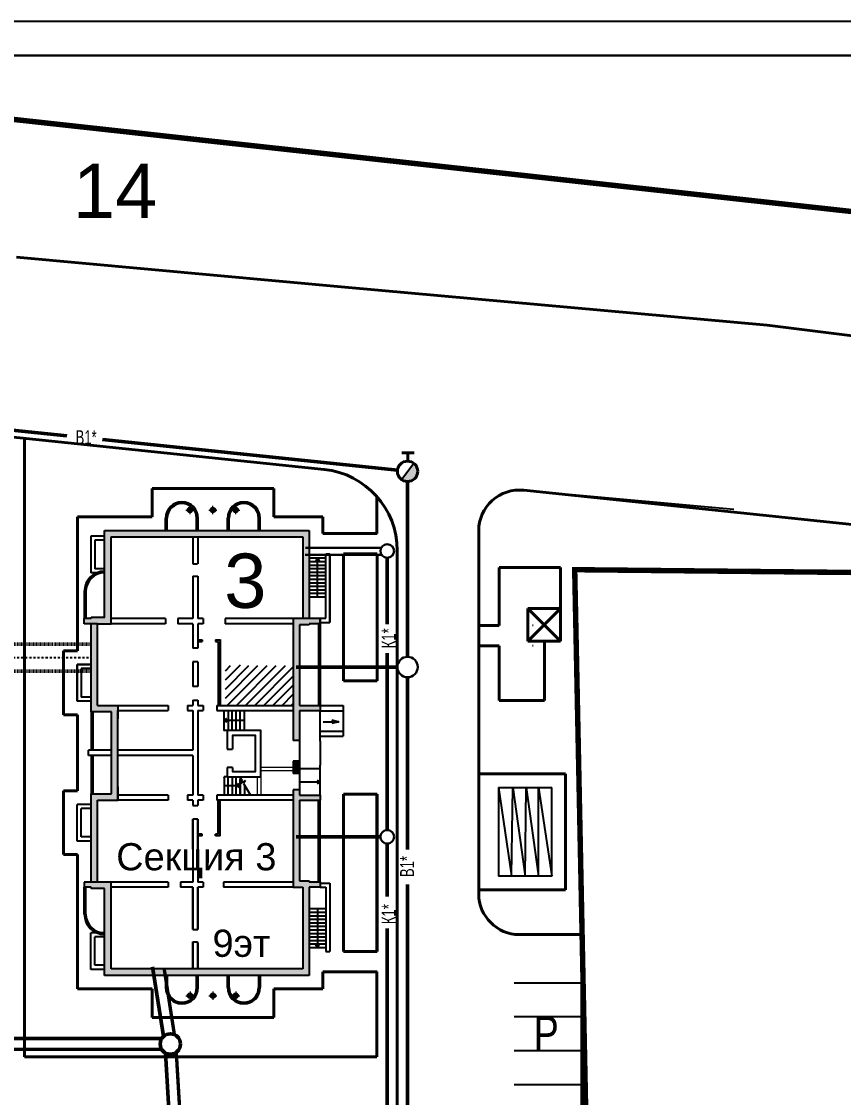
# Model space of a CAD drawing. Header units: millimetres. Extents: x 1819 to 103850, y 69161 to 132521.
# Drawn here: x 41108 to 53215, y 116678 to 132521 of the extents above; entities that cross this region are included whole.
import ezdxf

# ---------------------------------------------------------------- set-up
doc = ezdxf.new("R2010")
doc.units = ezdxf.units.MM
for name, pattern in [('DASHED', [0.75, 0.5, -0.25]), ('KL', [4, 2, -2]), ('PKP', [12, 6, -3, 0, -3])]:
    doc.linetypes.add(name, pattern=pattern)
for name, color, linetype in [('A3-05', 2, 'Continuous'), ('A3-05-N', 2, 'Continuous'), ('FORMAT', 251, 'Continuous'), ('Граница1', 20, 'Continuous'), ('ЛИНИЯ', 7, 'Continuous'), ('Покрытия', 13, 'Continuous'), ('СТЕНЫ', 7, 'Continuous'), ('СЪЕМКА', 46, 'Continuous'), ('ТС', 1, 'Continuous')]:
    doc.layers.add(name, color=color, linetype=linetype)
for name, color, linetype, lineweight in [('В1', 140, 'Continuous', 80), ('К1', 1, 'Continuous', 60), ('К2', 54, 'Continuous', 60)]:
    doc.layers.add(name, color=color, linetype=linetype, lineweight=lineweight)
doc.styles.add('SPEC', font='RUSS.shx', dxfattribs={"width": 0.7})
doc.styles.add('СГЕНЕРИР_СТИЛЬ_3', font='arial.ttf')
doc.linetypes.add('oIo_LINE', pattern='A,2.5,-0.25,[133,ltypeshp.shx,S=0.1,R=0,X=-0.1,Y=0.3],-0.2,[130,ltypeshp.shx,S=0.5,R=-25,X=0,Y=0],-0.2,[133,ltypeshp.shx,S=0.1,R=0,X=-0.1,Y=-0.3],-0.25', length=3.4)
picture_1 = doc.add_image_def('image1.tif', size_in_pixel=(4134, 3602))

# ---------------------------------------------------------------- blocks, each defined once
blk = doc.blocks.new('A$C29CF4449')
at = {"layer": 'К1', "ltscale": 100}
h = blk.add_hatch(color=18, dxfattribs=at)
h.set_gradient(color2=(0, 0, 0), one_color=1, name='INVCYLINDER')
h.paths.add_polyline_path([(-92, -118, 0.625202), (150, 0, 0.230616), (92, 118)])
at = {"layer": 'В1', "lineweight": 40, "ltscale": 0.5}
blk.add_circle((0, 0), 150, dxfattribs=at)
at = {"layer": 'К1', "color": 0, "lineweight": 25, "ltscale": 100}
blk.add_line((-92, -118), (92, 118), dxfattribs=at)

msp = doc.modelspace()

# ---------------------------------------------------------------- hatches: boundary and pattern name
at = {"layer": 'СТЕНЫ', "linetype": 'Continuous', "lineweight": 20}
h = msp.add_hatch(color=244, dxfattribs=at)
h.paths.add_polyline_path([(43630.76, 125328.38, -0.41421356), (43590.76, 125288.38), (43590.76, 125328.38)])
h.paths.add_polyline_path([(43630.76, 125328.38), (43590.76, 125328.38), (43590.76, 125368.38, -0.41421356)])
h.paths.add_polyline_path([(43590.76, 125368.38), (43590.76, 125328.38), (43550.76, 125328.38, -0.41421356)])
h.paths.add_polyline_path([(43590.76, 125328.38), (43590.76, 125288.38, -0.41421356), (43550.76, 125328.38)])
h = msp.add_hatch(color=244, dxfattribs=at)
h.paths.add_polyline_path([(43966.76, 125328.38, -0.41421356), (43926.76, 125288.38), (43926.76, 125328.38)])
h.paths.add_polyline_path([(43966.76, 125328.38), (43926.76, 125328.38), (43926.76, 125368.38, -0.41421356)])
h.paths.add_polyline_path([(43926.76, 125368.38), (43926.76, 125328.38), (43886.76, 125328.38, -0.41421356)])
h.paths.add_polyline_path([(43926.76, 125328.38), (43926.76, 125288.38, -0.41421356), (43886.76, 125328.38)])
h = msp.add_hatch(color=244, dxfattribs=at)
h.paths.add_polyline_path([(44302.76, 125328.38, -0.41421356), (44262.76, 125288.38), (44262.76, 125328.38)])
h.paths.add_polyline_path([(44302.76, 125328.38), (44262.76, 125328.38), (44262.76, 125368.38, -0.41421356)])
h.paths.add_polyline_path([(44262.76, 125368.38), (44262.76, 125328.38), (44222.76, 125328.38, -0.41421356)])
h.paths.add_polyline_path([(44262.76, 125328.38), (44262.76, 125288.38, -0.41421356), (44222.76, 125328.38)])
at = {"layer": 'СТЕНЫ', "linetype": 'Continuous'}
for points in [[(45250.76, 124934.38), (45250.76, 123730.38), (45344.76, 123730.38), (45344.76, 125028.38), (43630.76, 125028.38), (42332.76, 125028.38), (42332.76, 123748.38), (42132.76, 123748.38), (42132.76, 123730.38), (42032.76, 123730.38), (42032.76, 123654.38), (42226.76, 123654.38), (42426.76, 123654.38), (42426.76, 124038.43), (42426.76, 124934.38)], [(42226.76, 119850.38), (42226.76, 121054.38), (42526.76, 121054.38), (42526.76, 121250.38), (42526.76, 122374.38), (42526.76, 122450.38), (42253.76, 122450.38), (42226.76, 122450.38), (42226.76, 123654.38), (42132.76, 123654.38), (42132.76, 122356.38), (42432.76, 122356.38), (42432.76, 121148.38), (42132.76, 121148.38), (42132.76, 119850.38)], [(45204.76, 121932.38), (45204.76, 122374.38), (45504.76, 122374.38), (45504.76, 122376.38), (45504.76, 122450.38), (45204.76, 122450.38), (45204.76, 123636.38), (45344.76, 123636.38), (45344.76, 123654.38), (45504.76, 123654.38), (45504.76, 123730.38), (45344.76, 123730.38), (45110.76, 123730.38), (45110.76, 122554.38), (45110.76, 121932.38)], [(45204.76, 121450.38), (45204.76, 121630.38), (45110.76, 121630.38), (45110.76, 121450.38)], [(45344.76, 118476.38), (45344.76, 119774.38), (45504.76, 119774.38), (45504.76, 119850.38), (45344.76, 119850.38), (45344.76, 119866.38), (45204.76, 119866.38), (45204.76, 121054.38), (45504.76, 121054.38), (45504.76, 121130.38), (45204.76, 121130.38), (45204.76, 121208.38), (45110.76, 121208.38), (45110.76, 120158.38), (45110.76, 119774.38), (45250.76, 119774.38), (45250.76, 118570.38), (42426.76, 118570.38), (42426.76, 119318.33), (42426.76, 119850.38), (42226.76, 119850.38), (42032.76, 119850.38), (42032.76, 119774.38), (42132.76, 119774.38), (42132.76, 119756.38), (42332.76, 119756.38), (42332.76, 118476.38), (43630.76, 118476.38)]]:
    msp.add_hatch(color=244, dxfattribs=at).paths.add_polyline_path(points)
at = {"layer": 'СТЕНЫ', "linetype": 'Continuous', "lineweight": 20}
h = msp.add_hatch(color=244, dxfattribs=at)
h.paths.add_polyline_path([(43630.76, 118176.38, 0.41421356), (43590.76, 118216.38), (43590.76, 118176.38)])
h.paths.add_polyline_path([(43630.76, 118176.38), (43590.76, 118176.38), (43590.76, 118136.38, 0.41421356)])
h.paths.add_polyline_path([(43590.76, 118136.38), (43590.76, 118176.38), (43550.76, 118176.38, 0.41421356)])
h.paths.add_polyline_path([(43590.76, 118176.38), (43590.76, 118216.38, 0.41421356), (43550.76, 118176.38)])
h = msp.add_hatch(color=244, dxfattribs=at)
h.paths.add_polyline_path([(43966.76, 118176.38, 0.41421356), (43926.76, 118216.38), (43926.76, 118176.38)])
h.paths.add_polyline_path([(43966.76, 118176.38), (43926.76, 118176.38), (43926.76, 118136.38, 0.41421356)])
h.paths.add_polyline_path([(43926.76, 118136.38), (43926.76, 118176.38), (43886.76, 118176.38, 0.41421356)])
h.paths.add_polyline_path([(43926.76, 118176.38), (43926.76, 118216.38, 0.41421356), (43886.76, 118176.38)])
h = msp.add_hatch(color=244, dxfattribs=at)
h.paths.add_polyline_path([(44302.76, 118176.38, 0.41421356), (44262.76, 118216.38), (44262.76, 118176.38)])
h.paths.add_polyline_path([(44302.76, 118176.38), (44262.76, 118176.38), (44262.76, 118136.38, 0.41421356)])
h.paths.add_polyline_path([(44262.76, 118136.38), (44262.76, 118176.38), (44222.76, 118176.38, 0.41421356)])
h.paths.add_polyline_path([(44262.76, 118176.38), (44262.76, 118216.38, 0.41421356), (44222.76, 118176.38)])
at = {"layer": 'ТС'}
h = msp.add_hatch(dxfattribs=at)
h.set_pattern_fill('ANSI31', color=256, scale=30, style=0)
h.set_pattern_definition([(45, (-852476.14, 1172171.73), (-67.351921, 67.351921), [])])
h.paths.add_polyline_path([(45110.76, 123037.24), (44413.31, 123037.24), (44413.31, 123049.1), (44213.65, 123049.1), (44213.65, 123037.24), (44110.85, 123037.24), (44110.85, 122450.38), (45110.76, 122450.38), (45110.76, 122766.38)])

# ---------------------------------------------------------------- linework, layer by layer
at = {"linetype": 'oIo_LINE', "lineweight": 50, "ltscale": 20}
for p, q in [((43038.95, 118600.11), (43201.95, 117578.8)), ((32257.36, 117545.69), (43173.58, 117545.69)), ((43336.21, 115520.34), (43228.16, 117334.27))]:
    msp.add_line(p, q, dxfattribs=at)
at = {"linetype": 'Continuous', "lineweight": 50, "ltscale": 0.5}
msp.add_circle((43300.47, 117465.69), 150, dxfattribs=at)
msp.add_circle((43300.47, 117465.69), 150, dxfattribs=at)
msp.add_circle((43300.47, 117465.69), 150, dxfattribs=at)
at = {"layer": 'A3-05', "color": 7}
for p, q in [((43630.76, 125028.38), (45342.76, 125028.38)), ((42332.76, 118476.38), (42332.76, 119756.38)), ((43630.76, 118476.38), (42332.76, 118476.38))]:
    msp.add_line(p, q, dxfattribs=at)
at = {"layer": 'A3-05-N', "color": 7}
msp.add_line((45344.76, 125028.38), (45344.76, 123730.38), dxfattribs=at)
at = {"layer": 'FORMAT', "ltscale": 20}
for p, q in [((103850.34, 132521.49), (1821.77, 132521.49)), ((103350.34, 132021.49), (3821.77, 132021.49))]:
    msp.add_line(p, q, dxfattribs=at)
at = {"layer": 'В1', "lineweight": 50, "ltscale": 20}
for p, q in [((37953.86, 126818.42), (41775.67, 126420.54)), ((42299.75, 126365.98), (46645.64, 125913.53)), ((46794.83, 123166.32), (46794.83, 125748)), ((46644.83, 123016.32), (45152.3, 123016.32)), ((46794.83, 120330.68), (46794.83, 122866.32)), ((46794.83, 114198.26), (46794.83, 119816.48)), ((46794.83, 114198.26), (46794.83, 119816.48))]:
    msp.add_line(p, q, dxfattribs=at)
at = {"layer": 'В1', "lineweight": 40, "ltscale": 100}
for p, q in [((46707.76, 126170.64), (46889.2, 126170.64)), ((46798.48, 126170.64), (46798.48, 126047.95))]:
    msp.add_line(p, q, dxfattribs=at)
at = {"layer": 'В1', "lineweight": 30, "ltscale": 20}
msp.add_circle((46794.83, 123016.32), 150, dxfattribs=at)
at = {"layer": 'Граница1', "const_width": 80}
msp.add_lwpolyline([(11570.93, 131600.56), (39869.19, 131203.27), (64089.97, 128542.36), (64158.35, 124300.45), (49256, 124449.76), (49531.3, 110905.69), (53192.38, 110905.62), (53563.49, 92531.45), (41467.07, 92224.73), (41655.09, 79817.52), (28916.71, 79382.71)], dxfattribs=at)
at = {"layer": 'К2', "lineweight": 30, "ltscale": 20}
for p, q in [((45288.75, 124770.78), (46405.96, 124770.78)), ((45286.12, 124669.69), (46411.47, 124669.69))]:
    msp.add_line(p, q, dxfattribs=at)
at = {"layer": 'К2', "lineweight": 50, "ltscale": 20}
for p, q in [((46494.83, 123646.93), (46494.83, 124624.93)), ((46494.83, 120616.38), (46494.83, 123221.38)), ((46394.83, 120516.38), (45156.05, 120516.38)), ((46494.83, 119635.91), (46494.83, 120416.38)), ((46494.83, 116224.38), (46494.83, 119164.76))]:
    msp.add_line(p, q, dxfattribs=at)
at = {"layer": 'К2', "lineweight": 30, "ltscale": 20}
for centre in [(46494.83, 124724.93), (46494.83, 120516.38)]:
    msp.add_circle(centre, 100, dxfattribs=at)
at = {"layer": 'ЛИНИЯ', "lineweight": 40}
for p, q in [((41036.17, 129049.4), (45871.15, 128610.14)), ((45871.15, 128610.14), (52092.89, 128049.25)), ((52092.89, 128049.25), (59282.65, 127161.62)), ((37794.31, 126734.49), (45567.02, 125925.28)), ((41150.76, 126385.06), (41150.76, 117276.38)), ((43030.76, 125228.38), (43030.76, 125646.46)), ((43030.76, 125646.46), (44823.2, 125646.46)), ((44823.2, 125646.46), (44822.9, 125228.38)), ((46342.76, 124982.38), (46342.76, 125525.46)), ((48504.89, 125619.42), (60856.22, 124333.53)), ((41930.76, 125228.38), (43030.76, 125228.38)), ((41930.76, 125228.38), (41930.76, 123254.38)), ((44822.9, 125228.38), (45544.76, 125228.38)), ((45544.76, 125228.38), (45544.76, 124982.38)), ((47842.76, 119676.38), (47842.76, 125022.65)), ((45544.76, 124982.38), (46347.67, 124982.38)), ((46642.76, 104768.38), (46642.76, 124731.73)), ((45848.76, 124682.38), (45848.76, 123674.38)), ((45848.76, 124682.38), (46348.9, 124682.38)), ((45848.76, 124682.38), (45848.76, 122813.79)), ((46348.9, 123674.38), (46348.9, 124682.38)), ((46348.9, 122813.79), (46348.9, 124682.38)), ((48142.76, 123875.84), (48142.76, 124480.2)), ((48142.76, 124480.2), (49044.45, 124480.2)), ((49044.45, 124480.2), (49044.45, 123395.84)), ((48142.76, 123626.14), (48142.76, 123875.84)), ((48564.45, 123875.84), (48564.45, 123395.84)), ((48564.45, 123875.84), (49044.45, 123875.84)), ((48564.45, 123875.84), (49044.45, 123395.84)), ((49044.45, 123875.84), (48564.45, 123395.84)), ((48142.76, 123626.14), (47842.76, 123626.14)), ((48142.76, 123326.14), (47842.76, 123326.14)), ((48142.76, 122525.77), (48142.76, 123326.14)), ((48564.45, 123395.84), (49044.45, 123395.84)), ((48811.61, 122525.77), (48811.61, 123395.84)), ((48811.61, 123395.84), (49044.45, 123395.84)), ((41728.76, 122314.38, -300), (41728.76, 123254.38, -300)), ((41728.76, 123254.38), (41930.76, 123254.38)), ((45848.76, 122813.79), (46348.9, 122813.79)), ((48811.61, 122525.77), (48142.76, 122525.77)), ((41932.76, 122314.38), (41728.76, 122314.38)), ((41932.76, 121194.38), (41932.76, 122314.38)), ((47842.76, 121441.55), (49118.75, 121441.55)), ((49118.75, 119734.7), (49118.75, 121441.55)), ((41728.76, 120254.38, -300), (41728.76, 121194.38, -300)), ((41728.76, 121194.38), (41932.76, 121194.38)), ((45848.76, 121144.38), (46344.76, 121144.38)), ((45848.76, 118826.38), (45848.76, 121144.38)), ((46342.76, 118826.38), (46342.76, 121144.38)), ((46344.76, 118826.38), (46344.76, 121144.38)), ((41728.76, 120254.38), (41932.76, 120254.38)), ((41932.76, 118276.38), (41932.76, 120254.38)), ((49118.75, 119734.7), (47842.76, 119734.7)), ((48442.76, 119076.38), (49363.44, 119076.38)), ((49363.44, 119076.38), (49363.44, 114868.07)), ((45848.76, 118826.38), (46344.76, 118826.38)), ((45544.76, 118526.38), (45544.76, 118276.38)), ((45544.76, 118526.38), (46344.76, 118526.38)), ((46342.76, 117276.38), (46342.76, 118526.38)), ((43030.76, 118276.38), (41932.76, 118276.38)), ((43030.76, 118276.38), (41932.76, 118276.38)), ((43030.76, 117856.17), (43030.76, 118276.38)), ((45544.76, 118276.38), (44822.76, 118276.38)), ((44822.76, 118276.38), (44822.76, 117856.17)), ((44822.76, 117856.17), (43030.76, 117856.17)), ((46342.76, 117276.38), (41150.76, 117276.38))]:
    msp.add_line(p, q, dxfattribs=at)
at = {"layer": 'ЛИНИЯ', "ltscale": 50}
for p, q in [((48136.02, 121241.55), (48326.56, 119941.33)), ((48326.56, 119941.33), (48344.66, 121241.55)), ((48344.66, 121241.55), (48525.95, 119935.36)), ((48526.23, 119935.36), (48539.19, 121241.55)), ((48539.19, 121241.43), (48722.25, 119935.03)), ((48722.48, 119935.03), (48724.42, 121241.55)), ((48724.9, 121241.55), (48917.86, 119934.7))]:
    msp.add_line(p, q, dxfattribs=at)
at = {"layer": 'ЛИНИЯ'}
for p, q in [((48136.02, 121241.55), (48136.02, 119934.7)), ((48136.02, 121241.55), (48918.75, 121241.55)), ((48918.75, 120843.01), (48918.75, 121241.55)), ((48918.75, 119934.7), (48918.75, 121241.55)), ((48918.75, 119934.7), (48136.02, 119934.7)), ((48363.44, 118368.07), (49363.44, 118368.07)), ((48363.44, 117868.07), (49363.44, 117868.07)), ((48363.44, 117368.07), (49363.44, 117368.07)), ((48363.44, 117368.07), (49363.44, 117368.07)), ((48363.44, 116868.07), (49363.44, 116868.07))]:
    msp.add_line(p, q, dxfattribs=at)
at = {"layer": 'ЛИНИЯ', "lineweight": 40}
for centre, radius, start, end in [((45442.76, 124731.73), 1200, 0, 84.056383), ((48442.76, 125022.65), 600, 84.056383, 180), ((48442.76, 119676.38), 600, 180, 270)]:
    msp.add_arc(centre, radius, start, end, dxfattribs=at)
at = {"layer": 'Покрытия'}
for p, q in [((45549.03, 122211.51), (45780.23, 122211.51)), ((45780.23, 122211.51), (45680.13, 122182.75)), ((45680.14, 122241.1), (45780.23, 122211.51)), ((45780.23, 122211.51), (45684.36, 122211.51))]:
    msp.add_line(p, q, dxfattribs=at)
at = {"layer": 'СТЕНЫ', "color": 22}
for p, q in [((49002.87, 125574.53), (51601.25, 125340.29)), ((48142.76, 124480.2), (48142.76, 123689.17)), ((48642.76, 124480.2), (48632.76, 124480.2)), ((48642.76, 124480.2), (48632.76, 124480.2)), ((48642.76, 123626.14), (48632.76, 123626.14)), ((48642.76, 123626.14), (48632.76, 123626.14)), ((48642.76, 123326.14), (48632.76, 123326.14)), ((48642.76, 123326.14), (48632.76, 123326.14)), ((48642.76, 122525.77), (48632.76, 122525.77)), ((48642.76, 122525.77), (48632.76, 122525.77)), ((48618.75, 121441.55), (48332.76, 121441.55)), ((48618.75, 121441.55), (48332.76, 121441.55)), ((48618.75, 119734.7), (48332.76, 119734.7)), ((48618.75, 119734.7), (48332.76, 119734.7)), ((48942.76, 119076.38), (48632.76, 119076.38)), ((48942.76, 119076.38), (48632.76, 119076.38))]:
    msp.add_line(p, q, dxfattribs=at)
at = {"layer": 'СТЕНЫ', "color": 244, "linetype": 'Continuous', "lineweight": 20}
for p, q in [((43530.76, 125328.38), (43650.76, 125328.38)), ((43590.76, 125268.38), (43590.76, 125388.38)), ((43866.76, 125328.38), (43986.76, 125328.38)), ((43926.76, 125268.38), (43926.76, 125388.38)), ((44202.76, 125328.38), (44322.76, 125328.38)), ((44262.76, 125268.38), (44262.76, 125388.38)), ((44630.76, 121540.38), (45112.76, 121540.38)), ((44580.76, 121400.38), (44580.76, 121130.38)), ((44630.76, 121490.38), (44630.76, 121130.38)), ((44630.76, 121490.38), (45112.76, 121490.38)), ((43590.76, 118236.38), (43590.76, 118116.38)), ((43926.76, 118236.38), (43926.76, 118116.38)), ((44262.76, 118236.38), (44262.76, 118116.38)), ((43530.76, 118176.38), (43650.76, 118176.38)), ((43866.76, 118176.38), (43986.76, 118176.38)), ((44202.76, 118176.38), (44322.76, 118176.38))]:
    msp.add_line(p, q, dxfattribs=at)
at = {"layer": 'СТЕНЫ', "color": 244}
for p, q in [((43230.76, 125028.38), (43230.76, 125208.38)), ((43254.76, 125028.38), (43254.76, 125208.38)), ((43686.76, 125028.38), (43686.76, 125208.38)), ((43710.76, 125028.38), (43710.76, 125208.38)), ((44142.76, 125028.38), (44142.76, 125208.38)), ((44166.76, 125028.38), (44166.76, 125208.38)), ((44598.76, 125028.38), (44598.76, 125208.38)), ((44622.76, 125028.38), (44622.76, 125208.38)), ((42332.76, 123746.38), (42332.76, 125028.38)), ((42332.76, 125028.38), (43630.76, 125028.38)), ((43630.76, 125028.38), (45342.76, 125028.38)), ((45344.76, 125028.38), (45344.76, 123730.38)), ((42130.76, 124944.38), (42130.76, 124404.38)), ((42328.76, 124944.38), (42130.76, 124944.38)), ((42188.76, 124884.38), (42188.76, 124464.38)), ((42328.76, 124884.38), (42188.76, 124884.38)), ((42426.76, 123826.43), (42426.76, 124934.38)), ((42426.76, 124934.38), (45250.76, 124934.38)), ((43630.76, 124934.38), (43630.76, 124536.38)), ((43706.76, 124934.38), (43706.76, 124536.38)), ((44378.76, 124934.38), (45250.76, 124934.38)), ((45250.76, 124934.38), (45250.76, 123730.38)), ((43630.76, 124536.38), (43702.76, 124536.38)), ((45344.76, 124622.38), (45588.76, 124622.38)), ((45348.76, 124570.38), (45588.76, 124570.38)), ((45468.76, 124622.38), (45442.93, 124580.75)), ((45468.76, 124050.38), (45468.76, 124622.38)), ((45468.76, 124622.38), (45494.59, 124580.75)), ((45588.76, 123734.38), (45588.76, 124682.38)), ((45588.76, 124682.38), (45648.76, 124682.38)), ((45648.76, 123674.38), (45648.76, 124682.38)), ((42330.76, 124404.38), (42130.76, 124404.38)), ((42330.76, 124464.38), (42188.76, 124464.38)), ((45348.76, 124518.38), (45588.76, 124518.38)), ((45348.76, 124466.38), (45588.76, 124466.38)), ((45348.76, 124414.38), (45588.76, 124414.38)), ((43630.76, 124354.38), (43630.76, 123730.38)), ((43630.76, 124354.38), (43706.76, 124354.38)), ((43706.76, 124354.38), (43706.76, 123730.38)), ((45348.76, 124362.38), (45588.76, 124362.38)), ((45348.76, 124310.38), (45588.76, 124310.38)), ((45348.76, 124258.38), (45588.76, 124258.38)), ((42032.76, 124128.38), (42032.76, 123732.38)), ((42056.76, 124128.38), (42056.76, 123732.38)), ((45348.76, 124206.38), (45588.76, 124206.38)), ((45348.76, 124154.38), (45588.76, 124154.38)), ((45348.76, 124102.38), (45588.76, 124102.38)), ((42426.76, 123654.38), (42426.76, 124038.43)), ((45348.76, 124050.38), (45588.76, 124050.38)), ((42132.76, 123748.38), (42334.76, 123748.38)), ((42132.76, 123730.38), (42132.76, 123748.38)), ((42132.76, 123748.38), (42132.76, 123730.38)), ((42132.76, 123730.38), (42032.76, 123730.38)), ((42032.76, 123654.38), (42032.76, 123730.38)), ((42226.76, 123654.38), (42032.76, 123654.38)), ((42132.76, 122356.38), (42132.76, 123654.38)), ((42226.76, 123654.38), (42426.76, 123654.38)), ((42226.76, 122450.38), (42226.76, 123654.38)), ((43230.76, 123730.38), (42426.76, 123730.38)), ((43230.76, 123654.38), (42426.76, 123654.38)), ((43230.76, 123730.38), (43230.76, 123654.38)), ((43630.76, 123730.38), (43410.76, 123730.38)), ((43410.76, 123730.38), (43410.76, 123654.38)), ((43630.76, 123654.38), (43410.76, 123654.38)), ((43630.76, 123654.38), (43630.76, 123294.38)), ((43784.76, 123730.38), (43706.76, 123730.38)), ((43784.76, 123654.38), (43706.76, 123654.38)), ((43706.76, 123654.38), (43706.76, 123294.38)), ((43784.76, 123730.38), (43784.76, 123654.38)), ((45110.76, 123730.38), (44106.76, 123730.38)), ((44106.76, 123730.38), (44106.76, 123654.38)), ((45110.76, 123654.38), (44106.76, 123654.38)), ((45344.76, 123730.38), (45110.76, 123730.38)), ((45110.76, 123730.38), (45110.76, 122554.38)), ((45344.76, 123636.38), (45204.76, 123636.38)), ((45204.76, 123636.38), (45204.76, 122450.38)), ((45504.76, 123730.38), (45344.76, 123730.38)), ((45504.76, 123654.38), (45344.76, 123654.38)), ((45344.76, 123654.38), (45344.76, 123636.38)), ((45504.76, 123654.38), (45348.76, 123654.38)), ((45480.76, 123654.38), (45480.76, 122450.38)), ((45504.76, 123654.38), (45504.76, 123734.38)), ((45504.76, 123734.38), (45588.76, 123734.38)), ((45504.76, 123730.38), (45504.76, 123654.38)), ((45504.76, 123674.38), (45648.76, 123674.38)), ((45504.76, 123654.38), (45504.76, 122450.38)), ((43706.76, 123294.38), (43630.76, 123294.38)), ((43706.76, 123418.38), (43766.76, 123418.38)), ((43706.76, 123392.38), (43766.76, 123392.38)), ((43766.76, 123418.38), (43766.76, 123392.38)), ((43966.76, 123418.38), (43966.76, 123392.38)), ((43966.76, 123418.38), (44032.76, 123418.38)), ((43966.76, 123392.38), (44006.76, 123392.38)), ((44006.76, 123394.38), (44006.76, 122450.38)), ((44032.76, 123420.38), (44032.76, 122450.38)), ((41928.76, 123054.38, -300), (41928.76, 122514.38, -300)), ((42132.76, 123054.38, -300), (41928.76, 123054.38, -300)), ((41988.76, 122994.38, -300), (41988.76, 122574.38, -300)), ((42132.76, 122994.38, -300), (41988.76, 122994.38, -300)), ((43630.76, 123092.38), (43630.76, 122730.38)), ((43706.76, 123092.38), (43630.76, 123092.38)), ((43706.76, 123092.38), (43706.76, 122730.38)), ((43706.76, 122730.38), (43630.76, 122730.38)), ((45110.76, 122766.38), (45110.76, 121932.38)), ((42132.76, 122514.38, -300), (41928.76, 122514.38, -300)), ((42132.76, 122574.38, -300), (41988.76, 122574.38, -300)), ((43630.76, 122528.38), (43630.76, 122450.38)), ((43630.76, 122528.38), (43706.76, 122528.38)), ((43706.76, 122528.38), (43706.76, 122450.38)), ((42432.76, 122356.38), (42132.76, 122356.38)), ((42226.76, 122450.38), (42253.76, 122450.38)), ((42253.76, 122450.38), (42526.76, 122450.38)), ((42432.76, 121148.38), (42432.76, 122356.38)), ((42526.76, 122450.38), (42526.76, 122254.38)), ((42526.76, 122450.38), (43270.76, 122450.38)), ((42526.76, 121250.38), (42526.76, 122374.38)), ((42526.76, 122374.38), (43270.76, 122374.38)), ((43270.76, 122450.38), (43270.76, 122374.38)), ((43552.76, 122450.38), (43630.76, 122450.38)), ((43552.76, 122450.38), (43552.76, 122374.38)), ((43552.76, 122374.38), (43630.76, 122374.38)), ((43630.76, 122374.38), (43630.76, 121790.38)), ((43706.76, 122450.38), (43784.76, 122450.38)), ((43706.76, 122374.38), (43784.76, 122374.38)), ((43706.76, 122374.38), (43706.76, 121130.38)), ((43784.76, 122450.38), (43784.76, 122374.38)), ((43986.76, 122450.38), (45110.76, 122450.38)), ((43986.76, 122450.38), (43986.76, 122374.38)), ((43986.76, 122374.38), (45110.76, 122374.38)), ((44150.76, 122374.38), (44150.76, 122082.38)), ((44210.76, 122082.38), (44210.76, 122374.38)), ((44270.76, 122082.38), (44270.76, 122374.38)), ((44330.76, 122082.38), (44330.76, 122374.38)), ((44390.76, 122082.38), (44390.76, 122374.38)), ((45204.76, 122450.38), (45504.76, 122450.38)), ((45204.76, 122374.38), (45504.76, 122374.38)), ((45204.76, 122374.38), (45204.76, 121450.38)), ((45504.72, 122451.35), (45844.69, 122451.35)), ((45504.72, 122372.38), (45844.69, 122372.38)), ((45504.76, 122450.38), (45504.76, 122374.38)), ((45504.76, 121922.38), (45504.76, 122376.38)), ((45844.69, 122451.35), (45844.69, 121996.17)), ((44088.52, 122234.38), (44130.15, 122260.21)), ((44088.52, 122234.38), (44130.15, 122208.55)), ((44090.76, 122234.38), (44132.39, 122260.21)), ((44090.76, 122234.38), (44132.39, 122208.55)), ((44090.76, 122234.38), (44394.76, 122234.38)), ((45504.72, 122072.38), (45844.69, 122072.38)), ((45504.72, 121996.17), (45844.69, 121996.17)), ((45204.76, 121932.38), (45110.76, 121932.38)), ((45504.76, 121922.38), (45504.76, 121572.38)), ((42092.76, 121714.38), (42092.76, 121790.38)), ((42432.76, 121790.38), (42092.76, 121790.38)), ((42432.76, 121714.38), (42092.76, 121714.38)), ((43630.76, 121790.38), (42526.76, 121790.38)), ((43630.76, 121714.38), (42526.76, 121714.38)), ((43630.76, 121714.38), (43630.76, 121130.38)), ((45110.76, 121630.38), (45110.76, 121450.38)), ((45204.76, 121630.38), (45110.76, 121630.38)), ((45204.76, 121522.38), (45504.76, 121522.38)), ((45214.76, 121522.38), (45504.76, 121522.38)), ((45504.76, 121130.38), (45504.76, 121572.38)), ((44090.76, 121401.38), (44090.76, 121126.38)), ((44090.76, 121390.38), (44090.76, 121400.38)), ((44138.76, 121400.38), (44090.76, 121400.38)), ((44150.76, 121130.38), (44150.76, 121390.38)), ((44210.76, 121390.38), (44210.76, 121126.38)), ((44270.76, 121130.38), (44270.76, 121390.38)), ((44330.76, 121384.77), (44330.76, 121126.38)), ((44330.76, 121130.38), (44330.76, 121364.77)), ((45204.76, 121450.38), (45110.76, 121450.38)), ((45204.76, 121450.38), (45204.76, 121130.38)), ((42526.76, 121250.38), (42526.76, 121054.38)), ((42526.76, 121054.38), (42526.76, 121250.38)), ((44090.76, 121270.38), (44330.76, 121270.38)), ((44330.76, 121270.38), (44289.12, 121296.21)), ((44330.76, 121270.38), (44289.12, 121244.55)), ((44337.63, 121306.37), (44408.5, 121347.08)), ((44357.03, 121340.55), (44337.63, 121306.37)), ((44408.5, 121347.08), (44379.77, 121302.29)), ((44390.76, 121283.79), (44390.76, 121130.38)), ((45110.76, 121208.38), (45110.76, 120158.38)), ((45204.76, 121208.38), (45110.76, 121208.38)), ((45504.76, 121320.38), (45204.76, 121320.38)), ((45504.76, 121320.38), (45463.12, 121346.21)), ((45504.76, 121320.38), (45463.12, 121294.55)), ((42132.76, 119850.38), (42132.76, 121148.38)), ((42132.76, 121148.38), (42432.76, 121148.38)), ((42132.76, 121048.38), (42132.91, 121048.38)), ((42226.76, 119850.38), (42226.76, 121054.38)), ((42226.76, 121054.38), (42253.76, 121054.38)), ((42226.76, 121054.38), (42526.76, 121054.38)), ((43270.76, 121130.38), (42526.76, 121130.38)), ((43270.76, 121054.38), (42526.76, 121054.38)), ((43270.76, 121130.38), (43270.76, 121054.38)), ((43630.76, 121130.38), (43552.76, 121130.38)), ((43552.76, 121130.38), (43552.76, 121054.38)), ((43630.76, 121054.38), (43552.76, 121054.38)), ((43630.76, 121054.38), (43630.76, 120976.38)), ((43784.76, 121130.38), (43706.76, 121130.38)), ((43784.76, 121054.38), (43706.76, 121054.38)), ((43706.76, 121054.38), (43706.76, 120976.38)), ((43784.76, 121130.38), (43784.76, 121054.38)), ((45110.76, 121130.38), (43986.76, 121130.38)), ((43986.76, 121130.38), (43986.76, 121054.38)), ((45110.76, 121054.38), (43986.76, 121054.38)), ((44006.76, 120554.38), (44006.76, 121054.38)), ((44032.76, 120528.38), (44032.76, 121054.38)), ((45204.76, 121130.38), (45504.76, 121130.38)), ((45204.76, 121054.38), (45204.76, 119866.38)), ((45204.76, 121054.38), (45504.76, 121054.38)), ((45480.76, 119850.38), (45480.76, 121054.38)), ((45504.76, 121130.38), (45504.76, 121054.38)), ((45504.76, 119850.38), (45504.76, 121054.38)), ((41928.76, 120454.38, -300), (41928.76, 120994.38, -300)), ((42132.76, 120994.38, -300), (41928.76, 120994.38, -300)), ((41988.76, 120514.38, -300), (41988.76, 120934.38, -300)), ((42132.76, 120934.38, -300), (41988.76, 120934.38, -300)), ((43630.76, 120976.38), (43706.76, 120976.38)), ((43630.76, 120774.38), (43630.76, 119850.38)), ((43630.76, 120334.38), (43630.76, 120774.38)), ((43706.76, 120774.38), (43630.76, 120774.38)), ((43706.76, 120774.38), (43706.76, 119850.38)), ((43706.76, 120334.38), (43706.76, 120774.38)), ((42132.76, 120454.38, -300), (41928.76, 120454.38, -300)), ((42132.76, 120514.38, -300), (41988.76, 120514.38, -300)), ((43766.76, 120554.38), (43706.76, 120554.38)), ((43766.76, 120528.38), (43706.76, 120528.38)), ((43766.76, 120528.38), (43766.76, 120554.38)), ((44006.76, 120554.38), (43966.76, 120554.38)), ((43966.76, 120528.38), (43966.76, 120554.38)), ((44032.76, 120528.38), (43966.76, 120528.38)), ((45110.76, 120158.38), (45110.76, 119774.38)), ((42226.76, 119850.38), (42032.76, 119850.38)), ((42032.76, 119850.38), (42032.76, 119774.38)), ((42426.76, 119850.38), (42226.76, 119850.38)), ((42426.76, 119318.33), (42426.76, 119850.38)), ((43270.76, 119850.38), (42426.76, 119850.38)), ((43270.76, 119850.38), (43270.76, 119774.38)), ((43630.76, 119850.38), (43450.76, 119850.38)), ((43450.76, 119850.38), (43450.76, 119774.38)), ((43784.76, 119850.38), (43706.76, 119850.38)), ((43784.76, 119850.38), (43784.76, 119774.38)), ((45110.76, 119850.38), (44084.76, 119850.38)), ((44084.76, 119850.38), (44084.76, 119774.38)), ((45204.76, 119866.38), (45344.76, 119866.38)), ((45344.76, 119866.38), (45344.76, 119850.38)), ((45504.76, 119850.38), (45344.76, 119850.38)), ((45504.76, 119854.38), (45504.76, 119774.38)), ((45504.76, 119850.38), (45504.76, 119774.38)), ((45504.76, 119834.38), (45648.76, 119834.38)), ((45648.76, 119834.38), (45648.76, 118826.38)), ((42132.76, 119774.38), (42032.76, 119774.38)), ((42032.76, 119378.38), (42032.76, 119774.38)), ((42056.76, 119378.38), (42056.76, 119774.38)), ((42132.76, 119756.38), (42132.76, 119774.38)), ((42332.76, 119756.38), (42132.76, 119756.38)), ((42332.76, 118476.38), (42332.76, 119756.38)), ((43270.76, 119774.38), (42426.76, 119774.38)), ((43630.76, 119774.38), (43450.76, 119774.38)), ((43630.76, 119774.38), (43630.76, 119150.38)), ((43630.76, 119150.38), (43630.76, 119774.38)), ((43784.76, 119774.38), (43706.76, 119774.38)), ((43706.76, 119774.38), (43706.76, 119150.38)), ((43784.76, 119774.38), (43706.76, 119774.38)), ((43706.76, 119150.38), (43706.76, 119774.38)), ((45110.76, 119774.38), (44084.76, 119774.38)), ((45110.76, 119774.38), (45250.76, 119774.38)), ((45250.76, 119774.38), (45250.76, 118570.38)), ((45504.76, 119774.38), (45344.76, 119774.38)), ((45344.76, 119774.38), (45344.76, 118476.38)), ((45504.76, 119774.38), (45348.76, 119774.38)), ((45504.76, 119774.38), (45588.76, 119774.38)), ((45588.76, 119774.38), (45588.76, 118826.38)), ((42426.76, 118570.38), (42426.76, 119318.33)), ((45348.76, 119458.38), (45588.76, 119458.38)), ((45348.76, 119406.38), (45588.76, 119406.38)), ((45348.76, 119354.38), (45588.76, 119354.38)), ((45348.76, 119302.38), (45588.76, 119302.38)), ((45468.76, 119458.38), (45468.76, 118886.38)), ((43630.76, 119150.38), (43706.76, 119150.38)), ((45348.76, 119250.38), (45588.76, 119250.38)), ((45348.76, 119198.38), (45588.76, 119198.38)), ((45348.76, 119146.38), (45588.76, 119146.38)), ((42130.76, 118564.38), (42130.76, 119104.38)), ((42332.76, 119104.38), (42130.76, 119104.38)), ((42188.76, 118624.38), (42188.76, 119044.38)), ((42332.76, 119044.38), (42188.76, 119044.38)), ((45348.76, 119094.38), (45588.76, 119094.38)), ((45348.76, 119042.38), (45588.76, 119042.38)), ((45348.76, 118990.38), (45588.76, 118990.38)), ((43630.76, 118968.38), (43630.76, 118570.38)), ((43630.76, 118570.38), (43630.76, 118968.38)), ((43630.76, 118968.38), (43702.76, 118968.38)), ((43706.76, 118570.38), (43706.76, 118968.38)), ((43706.76, 118950.38), (43706.76, 118570.38)), ((45344.76, 118886.38), (45588.76, 118886.38)), ((45348.76, 118938.38), (45588.76, 118938.38)), ((45468.76, 118886.38), (45442.93, 118928.02)), ((45468.76, 118886.38), (45494.59, 118928.02)), ((45588.76, 118826.38), (45648.76, 118826.38)), ((42332.76, 118564.38), (42130.76, 118564.38)), ((42332.76, 118624.38), (42188.76, 118624.38)), ((45250.76, 118570.38), (42426.76, 118570.38)), ((45250.76, 118570.38), (44530.76, 118570.38)), ((43630.76, 118476.38), (42332.76, 118476.38)), ((43230.76, 118476.38), (43230.76, 118296.38)), ((43254.76, 118476.38), (43254.76, 118296.38)), ((45342.76, 118476.38), (43474.76, 118476.38)), ((43686.76, 118296.38), (43686.76, 118476.38)), ((43710.76, 118296.38), (43710.76, 118476.38)), ((44142.76, 118296.38), (44142.76, 118476.38)), ((44166.76, 118296.38), (44166.76, 118476.38)), ((44598.76, 118476.38), (44598.76, 118296.38)), ((44622.76, 118476.38), (44622.76, 118296.38))]:
    msp.add_line(p, q, dxfattribs=at)
at = {"layer": 'СТЕНЫ'}
for p, q in [((42332.76, 125028.38), (43230.76, 125028.38)), ((44622.76, 125028.38), (45344.76, 125028.38)), ((42130.76, 124944.38), (42130.76, 124404.38)), ((45648.76, 124682.38), (45648.76, 123674.38)), ((42132.76, 123654.38), (42032.76, 123654.38)), ((42132.76, 123054.38, -300), (42132.76, 123654.38)), ((41928.76, 122514.38, -300), (41928.76, 123054.38, -300)), ((41928.76, 123054.38, -300), (42132.76, 123054.38, -300)), ((42132.76, 122514.38, -300), (41928.76, 122514.38, -300)), ((45342.76, 118476.38), (44622.76, 118476.38))]:
    msp.add_line(p, q, dxfattribs=at)
at = {"layer": 'СТЕНЫ', "color": 244, "linetype": 'Continuous'}
for p, q in [((42132.76, 122356.38), (42132.76, 121790.38)), ((42156.76, 122356.38), (42156.76, 121790.38)), ((42132.76, 121714.38), (42132.76, 121148.38)), ((42156.76, 121714.38), (42156.76, 121148.38))]:
    msp.add_line(p, q, dxfattribs=at)
at = {"layer": 'СТЕНЫ', "color": 244, "linetype": 'Continuous', "lineweight": 15}
for p, q in [((43489.76, 119774.38, -151), (43630.76, 119774.38, -151)), ((43630.76, 119774.38, -302), (43489.76, 119774.38, -302)), ((43630.76, 119725.38, -302), (43630.76, 119774.38, -302)), ((43630.76, 119725.38, -302), (43630.76, 119714.38, -302))]:
    msp.add_line(p, q, dxfattribs=at)
at = {"layer": 'СТЕНЫ', "color": 244, "const_width": 8}
for points in [[(45469.59, 124050.47, 1), (45469.59, 124042.47, 1)], [(44390.76, 122238.38, 1), (44390.76, 122230.38, 1)], [(44090.76, 121275.38, 1), (44090.76, 121267.38, 1)], [(45469.59, 119458.29, -1), (45469.59, 119466.29, -1)]]:
    msp.add_lwpolyline(points, format="xyb", close=True, dxfattribs=at)
at = {"layer": 'СТЕНЫ', "color": 244}
for points in [[(44390.76, 122082.38), (44090.76, 122082.38), (44090.76, 122374.38)], [(44138.76, 121536.38), (44138.76, 121400.38), (44630.76, 121400.38), (44630.76, 122082.38), (44138.76, 122082.38), (44138.76, 121806.38)], [(44214.76, 121536.38), (44214.76, 121476.38), (44554.76, 121476.38), (44554.76, 122006.38), (44214.76, 122006.38), (44214.76, 121806.38)], [(44138.76, 121806.38), (44214.76, 121806.38)], [(44214.76, 121536.38), (44138.76, 121536.38)], [(44321.48, 121400.38), (44357.03, 121340.55)], [(44379.77, 121302.29), (44481.92, 121130.38)]]:
    msp.add_lwpolyline(points, dxfattribs=at)
at = {"layer": 'СТЕНЫ', "linetype": 'DASHED', "const_width": 50}
for points in [[(43360.06, 117603.34), (43211.23, 118562.06)], [(32257.36, 117385.69), (43173.58, 117385.69)], [(43387.87, 117343.78), (43495.92, 115529.86)]]:
    msp.add_lwpolyline(points, dxfattribs=at)
at = {"layer": 'СТЕНЫ', "color": 244, "linetype": 'Continuous', "lineweight": 20}
for centre in [(43590.76, 125328.38), (43926.76, 125328.38), (44262.76, 125328.38), (43590.76, 118176.38), (43926.76, 118176.38), (44262.76, 118176.38)]:
    msp.add_circle(centre, 40, dxfattribs=at)
at = {"layer": 'СТЕНЫ', "color": 244}
for centre, radius, start, end in [((43470.76, 125208.38), 240, 0, 180), ((43470.76, 125208.38), 216, 0, 180), ((44382.76, 125208.38), 240, 0, 180), ((44382.76, 125208.38), 216, 0, 180), ((42332.76, 124128.38), 300, 90, 180), ((42332.76, 124128.38), 276, 90, 180), ((42334.47, 119378.09), 301.71, 179.944537, 269.674762), ((42334.47, 119378.09), 277.71, 179.939758, 269.646556), ((43470.76, 118296.38), 240, 180, 0), ((43470.76, 118296.38), 216, 180, 0), ((44382.76, 118296.38), 240, 180, 0), ((44382.76, 118296.38), 216, 180, 0)]:
    msp.add_arc(centre, radius, start, end, dxfattribs=at)
at = {"layer": 'ТС', "linetype": 'KL', "lineweight": 50, "ltscale": 5}
for p, q in [((40062.04, 123354.38), (42132.46, 123354.38)), ((40462.04, 122954.38), (42132.46, 122954.38))]:
    msp.add_line(p, q, dxfattribs=at)
at = {"layer": 'ТС', "linetype": 'PKP', "ltscale": 5}
msp.add_line((40262.04, 123154.38), (42132.46, 123154.38), dxfattribs=at)

# ---------------------------------------------------------------- block references
at = {"layer": 'К1', "color": 0, "ltscale": 100}
msp.add_blockref('A$C29CF4449', (46794.83, 125898), dxfattribs=at)

# ---------------------------------------------------------------- texts
at = {"style": 'СГЕНЕРИР_СТИЛЬ_3'}
for s, height, p in [('14', 800, (41866.02, 129628.26)), ('3', 800, (44093.65, 123886.87)), ('Секция 3', 400, (42503.29, 120022.95)), ('9эт', 400, (43921.39, 118748.77))]:
    msp.add_text(s, height=height, dxfattribs=at).set_placement(p)
at = {"style": 'СГЕНЕРИР_СТИЛЬ_3', "width": 0.8}
msp.add_text('Р', height=500, dxfattribs=at).set_placement((48649.82, 117374.84))
at = {"layer": 'В1', "lineweight": 30, "ltscale": 20, "style": 'SPEC', "width": 0.7}
msp.add_text('В1*', height=206.077, dxfattribs=at).set_placement((41904.68, 126296.77))
msp.add_text('В1*', height=206.077, rotation=90, dxfattribs=at).set_placement((46889.97, 119923.02))
at = {"layer": 'К2', "lineweight": 30, "ltscale": 20, "style": 'SPEC', "width": 0.7}
for p in [(46619.02, 123291.95), (46619.02, 119230.29)]:
    msp.add_text('К1*', height=206.077, rotation=90, dxfattribs=at).set_placement(p)

# ---------------------------------------------------------------- pictures from other files: only their frames are drawn
at = {"layer": 'СЪЕМКА', "color": 7, "true_color": 0xffffff}
image = msp.add_image(picture_1, insert=(6969.08, 71977.7), size_in_units=(70009.44, 61000), dxfattribs=at)
image.set_boundary_path([(0.3021, 55.9634), (3409.0214, 3493.4299)])

doc.saveas('drawing.dxf')
